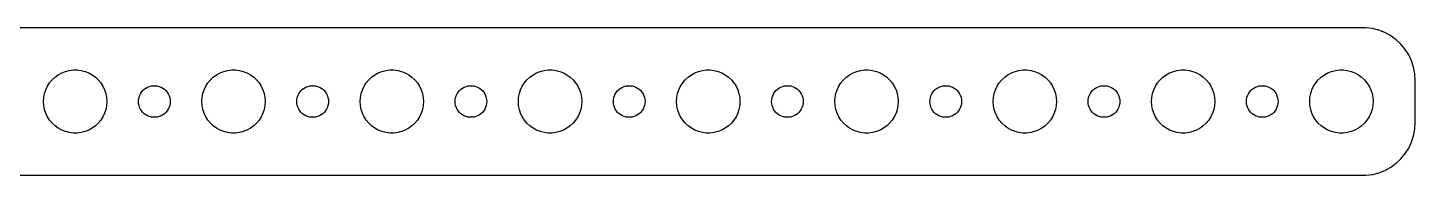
# Model space of a CAD drawing. Header units: metres. Extents: x -254 to 254, y 17 to 31.
# Drawn here: x 123 to 254.5, y 17 to 31 of the extents above; entities that cross this region are included whole.
import ezdxf

# ---------------------------------------------------------------- set-up
doc = ezdxf.new("R2010")
doc.units = ezdxf.units.M

msp = doc.modelspace()

# ---------------------------------------------------------------- linework, layer by layer
for p, q in [((249.814, 30.9901), (-249.814, 30.9901)), ((250.437, 30.9114), (249.814, 30.9901)), ((251.045, 30.7553), (250.437, 30.9114)), ((251.629, 30.5241), (251.045, 30.7553)), ((252.179, 30.2216), (251.629, 30.5241)), ((252.687, 29.8526), (252.179, 30.2216)), ((253.145, 29.4227), (252.687, 29.8526)), ((253.545, 28.9389), (253.145, 29.4227)), ((253.882, 28.4088), (253.545, 28.9389)), ((254.149, 27.8406), (253.882, 28.4088)), ((254.343, 27.2434), (254.149, 27.8406)), ((125.313, 26.0536), (125.588, 26.3115)), ((125.588, 26.3115), (125.893, 26.533)), ((125.893, 26.533), (126.223, 26.7145)), ((126.223, 26.7145), (126.573, 26.8532)), ((126.573, 26.8532), (126.938, 26.9469)), ((126.938, 26.9469), (127.312, 26.9941)), ((127.312, 26.9941), (127.688, 26.9941)), ((127.688, 26.9941), (128.062, 26.9469)), ((128.062, 26.9469), (128.427, 26.8532)), ((128.427, 26.8532), (128.777, 26.7145)), ((128.777, 26.7145), (129.107, 26.533)), ((129.107, 26.533), (129.412, 26.3115)), ((129.412, 26.3115), (129.687, 26.0536)), ((140.313, 26.0536), (140.588, 26.3115)), ((140.588, 26.3115), (140.893, 26.533)), ((140.893, 26.533), (141.223, 26.7145)), ((141.223, 26.7145), (141.573, 26.8532)), ((141.573, 26.8532), (141.938, 26.9469)), ((141.938, 26.9469), (142.312, 26.9941)), ((142.312, 26.9941), (142.688, 26.9941)), ((142.688, 26.9941), (143.062, 26.9469)), ((143.062, 26.9469), (143.427, 26.8532)), ((143.427, 26.8532), (143.777, 26.7145)), ((143.777, 26.7145), (144.107, 26.533)), ((144.107, 26.533), (144.412, 26.3115)), ((144.412, 26.3115), (144.687, 26.0536)), ((155.313, 26.0536), (155.588, 26.3115)), ((155.588, 26.3115), (155.893, 26.533)), ((155.893, 26.533), (156.223, 26.7145)), ((156.223, 26.7145), (156.573, 26.8532)), ((156.573, 26.8532), (156.938, 26.9469)), ((156.938, 26.9469), (157.312, 26.9941)), ((157.312, 26.9941), (157.688, 26.9941)), ((157.688, 26.9941), (158.062, 26.9469)), ((158.062, 26.9469), (158.427, 26.8532)), ((158.427, 26.8532), (158.777, 26.7145)), ((158.777, 26.7145), (159.107, 26.533)), ((159.107, 26.533), (159.412, 26.3115)), ((159.412, 26.3115), (159.687, 26.0536)), ((170.313, 26.0536), (170.588, 26.3115)), ((170.588, 26.3115), (170.893, 26.533)), ((170.893, 26.533), (171.223, 26.7145)), ((171.223, 26.7145), (171.573, 26.8532)), ((171.573, 26.8532), (171.938, 26.9469)), ((171.938, 26.9469), (172.312, 26.9941)), ((172.312, 26.9941), (172.688, 26.9941)), ((172.688, 26.9941), (173.062, 26.9469)), ((173.062, 26.9469), (173.427, 26.8532)), ((173.427, 26.8532), (173.777, 26.7145)), ((173.777, 26.7145), (174.107, 26.533)), ((174.107, 26.533), (174.412, 26.3115)), ((174.412, 26.3115), (174.687, 26.0536)), ((185.313, 26.0536), (185.588, 26.3115)), ((185.588, 26.3115), (185.893, 26.533)), ((185.893, 26.533), (186.223, 26.7145)), ((186.223, 26.7145), (186.573, 26.8532)), ((186.573, 26.8532), (186.938, 26.9469)), ((186.938, 26.9469), (187.312, 26.9941)), ((187.312, 26.9941), (187.688, 26.9941)), ((187.688, 26.9941), (188.062, 26.9469)), ((188.062, 26.9469), (188.427, 26.8532)), ((188.427, 26.8532), (188.777, 26.7145)), ((188.777, 26.7145), (189.107, 26.533)), ((189.107, 26.533), (189.412, 26.3115)), ((189.412, 26.3115), (189.687, 26.0536)), ((200.313, 26.0536), (200.588, 26.3115)), ((200.588, 26.3115), (200.893, 26.533)), ((200.893, 26.533), (201.223, 26.7145)), ((201.223, 26.7145), (201.573, 26.8532)), ((201.573, 26.8532), (201.938, 26.9469)), ((201.938, 26.9469), (202.312, 26.9941)), ((202.312, 26.9941), (202.688, 26.9941)), ((202.688, 26.9941), (203.062, 26.9469)), ((203.062, 26.9469), (203.427, 26.8532)), ((203.427, 26.8532), (203.777, 26.7145)), ((203.777, 26.7145), (204.107, 26.533)), ((204.107, 26.533), (204.412, 26.3115)), ((204.412, 26.3115), (204.687, 26.0536)), ((215.313, 26.0536), (215.588, 26.3115)), ((215.588, 26.3115), (215.893, 26.533)), ((215.893, 26.533), (216.223, 26.7145)), ((216.223, 26.7145), (216.573, 26.8532)), ((216.573, 26.8532), (216.938, 26.9469)), ((216.938, 26.9469), (217.312, 26.9941)), ((217.312, 26.9941), (217.688, 26.9941)), ((217.688, 26.9941), (218.062, 26.9469)), ((218.062, 26.9469), (218.427, 26.8532)), ((218.427, 26.8532), (218.777, 26.7145)), ((218.777, 26.7145), (219.107, 26.533)), ((219.107, 26.533), (219.412, 26.3115)), ((219.412, 26.3115), (219.687, 26.0536)), ((230.313, 26.0536), (230.588, 26.3115)), ((230.588, 26.3115), (230.893, 26.533)), ((230.893, 26.533), (231.223, 26.7145)), ((231.223, 26.7145), (231.573, 26.8532)), ((231.573, 26.8532), (231.938, 26.9469)), ((231.938, 26.9469), (232.312, 26.9941)), ((232.312, 26.9941), (232.688, 26.9941)), ((232.688, 26.9941), (233.062, 26.9469)), ((233.062, 26.9469), (233.427, 26.8532)), ((233.427, 26.8532), (233.777, 26.7145)), ((233.777, 26.7145), (234.107, 26.533)), ((234.107, 26.533), (234.412, 26.3115)), ((234.412, 26.3115), (234.687, 26.0536)), ((245.313, 26.0536), (245.588, 26.3115)), ((245.588, 26.3115), (245.893, 26.533)), ((245.893, 26.533), (246.223, 26.7145)), ((246.223, 26.7145), (246.573, 26.8532)), ((246.573, 26.8532), (246.938, 26.9469)), ((246.938, 26.9469), (247.312, 26.9941)), ((247.312, 26.9941), (247.688, 26.9941)), ((247.688, 26.9941), (248.062, 26.9469)), ((248.062, 26.9469), (248.427, 26.8532)), ((248.427, 26.8532), (248.777, 26.7145)), ((248.777, 26.7145), (249.107, 26.533)), ((249.107, 26.533), (249.412, 26.3115)), ((249.412, 26.3115), (249.687, 26.0536)), ((254.461, 26.6267), (254.343, 27.2434)), ((254.5, 26), (254.461, 26.6267)), ((124.594, 24.7461), (124.711, 25.1044)), ((124.711, 25.1044), (124.871, 25.4453)), ((124.871, 25.4453), (125.073, 25.7634)), ((125.073, 25.7634), (125.313, 26.0536)), ((129.687, 26.0536), (129.927, 25.7634)), ((129.927, 25.7634), (130.129, 25.4453)), ((130.129, 25.4453), (130.289, 25.1044)), ((130.289, 25.1044), (130.406, 24.7461)), ((133.786, 24.8817), (133.907, 25.0268)), ((133.907, 25.0268), (134.044, 25.1558)), ((134.044, 25.1558), (134.196, 25.2665)), ((134.196, 25.2665), (134.361, 25.3572)), ((134.361, 25.3572), (134.536, 25.4266)), ((134.536, 25.4266), (134.719, 25.4734)), ((134.719, 25.4734), (134.906, 25.497)), ((134.906, 25.497), (135.094, 25.497)), ((135.094, 25.497), (135.281, 25.4734)), ((135.281, 25.4734), (135.464, 25.4266)), ((135.464, 25.4266), (135.639, 25.3572)), ((135.639, 25.3572), (135.804, 25.2665)), ((135.804, 25.2665), (135.956, 25.1558)), ((135.956, 25.1558), (136.093, 25.0268)), ((136.093, 25.0268), (136.214, 24.8817)), ((139.594, 24.7461), (139.711, 25.1044)), ((139.711, 25.1044), (139.871, 25.4453)), ((139.871, 25.4453), (140.073, 25.7634)), ((140.073, 25.7634), (140.313, 26.0536)), ((144.687, 26.0536), (144.927, 25.7634)), ((144.927, 25.7634), (145.129, 25.4453)), ((145.129, 25.4453), (145.289, 25.1044)), ((145.289, 25.1044), (145.406, 24.7461)), ((148.786, 24.8817), (148.907, 25.0268)), ((148.907, 25.0268), (149.044, 25.1558)), ((149.044, 25.1558), (149.196, 25.2665)), ((149.196, 25.2665), (149.361, 25.3572)), ((149.361, 25.3572), (149.536, 25.4266)), ((149.536, 25.4266), (149.719, 25.4734)), ((149.719, 25.4734), (149.906, 25.497)), ((149.906, 25.497), (150.094, 25.497)), ((150.094, 25.497), (150.281, 25.4734)), ((150.281, 25.4734), (150.464, 25.4266)), ((150.464, 25.4266), (150.639, 25.3572)), ((150.639, 25.3572), (150.804, 25.2665)), ((150.804, 25.2665), (150.956, 25.1558)), ((150.956, 25.1558), (151.093, 25.0268)), ((151.093, 25.0268), (151.214, 24.8817)), ((154.594, 24.7461), (154.711, 25.1044)), ((154.711, 25.1044), (154.871, 25.4453)), ((154.871, 25.4453), (155.073, 25.7634)), ((155.073, 25.7634), (155.313, 26.0536)), ((159.687, 26.0536), (159.927, 25.7634)), ((159.927, 25.7634), (160.129, 25.4453)), ((160.129, 25.4453), (160.289, 25.1044)), ((160.289, 25.1044), (160.406, 24.7461)), ((163.786, 24.8817), (163.907, 25.0268)), ((163.907, 25.0268), (164.044, 25.1558)), ((164.044, 25.1558), (164.196, 25.2665)), ((164.196, 25.2665), (164.361, 25.3572)), ((164.361, 25.3572), (164.536, 25.4266)), ((164.536, 25.4266), (164.719, 25.4734)), ((164.719, 25.4734), (164.906, 25.497)), ((164.906, 25.497), (165.094, 25.497)), ((165.094, 25.497), (165.281, 25.4734)), ((165.281, 25.4734), (165.464, 25.4266)), ((165.464, 25.4266), (165.639, 25.3572)), ((165.639, 25.3572), (165.804, 25.2665)), ((165.804, 25.2665), (165.956, 25.1558)), ((165.956, 25.1558), (166.093, 25.0268)), ((166.093, 25.0268), (166.214, 24.8817)), ((169.594, 24.7461), (169.711, 25.1044)), ((169.711, 25.1044), (169.871, 25.4453)), ((169.871, 25.4453), (170.073, 25.7634)), ((170.073, 25.7634), (170.313, 26.0536)), ((174.687, 26.0536), (174.927, 25.7634)), ((174.927, 25.7634), (175.129, 25.4453)), ((175.129, 25.4453), (175.289, 25.1044)), ((175.289, 25.1044), (175.406, 24.7461)), ((178.786, 24.8817), (178.907, 25.0268)), ((178.907, 25.0268), (179.044, 25.1558)), ((179.044, 25.1558), (179.196, 25.2665)), ((179.196, 25.2665), (179.361, 25.3572)), ((179.361, 25.3572), (179.536, 25.4266)), ((179.536, 25.4266), (179.719, 25.4734)), ((179.719, 25.4734), (179.906, 25.497)), ((179.906, 25.497), (180.094, 25.497)), ((180.094, 25.497), (180.281, 25.4734)), ((180.281, 25.4734), (180.464, 25.4266)), ((180.464, 25.4266), (180.639, 25.3572)), ((180.639, 25.3572), (180.804, 25.2665)), ((180.804, 25.2665), (180.956, 25.1558)), ((180.956, 25.1558), (181.093, 25.0268)), ((181.093, 25.0268), (181.214, 24.8817)), ((184.594, 24.7461), (184.711, 25.1044)), ((184.711, 25.1044), (184.871, 25.4453)), ((184.871, 25.4453), (185.073, 25.7634)), ((185.073, 25.7634), (185.313, 26.0536)), ((189.687, 26.0536), (189.927, 25.7634)), ((189.927, 25.7634), (190.129, 25.4453)), ((190.129, 25.4453), (190.289, 25.1044)), ((190.289, 25.1044), (190.406, 24.7461)), ((193.786, 24.8817), (193.907, 25.0268)), ((193.907, 25.0268), (194.044, 25.1558)), ((194.044, 25.1558), (194.196, 25.2665)), ((194.196, 25.2665), (194.361, 25.3572)), ((194.361, 25.3572), (194.536, 25.4266)), ((194.536, 25.4266), (194.719, 25.4734)), ((194.719, 25.4734), (194.906, 25.497)), ((194.906, 25.497), (195.094, 25.497)), ((195.094, 25.497), (195.281, 25.4734)), ((195.281, 25.4734), (195.464, 25.4266)), ((195.464, 25.4266), (195.639, 25.3572)), ((195.639, 25.3572), (195.804, 25.2665)), ((195.804, 25.2665), (195.956, 25.1558)), ((195.956, 25.1558), (196.093, 25.0268)), ((196.093, 25.0268), (196.214, 24.8817)), ((199.594, 24.7461), (199.711, 25.1044)), ((199.711, 25.1044), (199.871, 25.4453)), ((199.871, 25.4453), (200.073, 25.7634)), ((200.073, 25.7634), (200.313, 26.0536)), ((204.687, 26.0536), (204.927, 25.7634)), ((204.927, 25.7634), (205.129, 25.4453)), ((205.129, 25.4453), (205.289, 25.1044)), ((205.289, 25.1044), (205.406, 24.7461)), ((208.786, 24.8817), (208.907, 25.0268)), ((208.907, 25.0268), (209.044, 25.1558)), ((209.044, 25.1558), (209.196, 25.2665)), ((209.196, 25.2665), (209.361, 25.3572)), ((209.361, 25.3572), (209.536, 25.4266)), ((209.536, 25.4266), (209.719, 25.4734)), ((209.719, 25.4734), (209.906, 25.497)), ((209.906, 25.497), (210.094, 25.497)), ((210.094, 25.497), (210.281, 25.4734)), ((210.281, 25.4734), (210.464, 25.4266)), ((210.464, 25.4266), (210.639, 25.3572)), ((210.639, 25.3572), (210.804, 25.2665)), ((210.804, 25.2665), (210.956, 25.1558)), ((210.956, 25.1558), (211.093, 25.0268)), ((211.093, 25.0268), (211.214, 24.8817)), ((214.594, 24.7461), (214.711, 25.1044)), ((214.711, 25.1044), (214.871, 25.4453)), ((214.871, 25.4453), (215.073, 25.7634)), ((215.073, 25.7634), (215.313, 26.0536)), ((219.687, 26.0536), (219.927, 25.7634)), ((219.927, 25.7634), (220.129, 25.4453)), ((220.129, 25.4453), (220.289, 25.1044)), ((220.289, 25.1044), (220.406, 24.7461)), ((223.786, 24.8817), (223.907, 25.0268)), ((223.907, 25.0268), (224.044, 25.1558)), ((224.044, 25.1558), (224.196, 25.2665)), ((224.196, 25.2665), (224.361, 25.3572)), ((224.361, 25.3572), (224.536, 25.4266)), ((224.536, 25.4266), (224.719, 25.4734)), ((224.719, 25.4734), (224.906, 25.497)), ((224.906, 25.497), (225.094, 25.497)), ((225.094, 25.497), (225.281, 25.4734)), ((225.281, 25.4734), (225.464, 25.4266)), ((225.464, 25.4266), (225.639, 25.3572)), ((225.639, 25.3572), (225.804, 25.2665)), ((225.804, 25.2665), (225.956, 25.1558)), ((225.956, 25.1558), (226.093, 25.0268)), ((226.093, 25.0268), (226.214, 24.8817)), ((229.594, 24.7461), (229.711, 25.1044)), ((229.711, 25.1044), (229.871, 25.4453)), ((229.871, 25.4453), (230.073, 25.7634)), ((230.073, 25.7634), (230.313, 26.0536)), ((234.687, 26.0536), (234.927, 25.7634)), ((234.927, 25.7634), (235.129, 25.4453)), ((235.129, 25.4453), (235.289, 25.1044)), ((235.289, 25.1044), (235.406, 24.7461)), ((238.786, 24.8817), (238.907, 25.0268)), ((238.907, 25.0268), (239.044, 25.1558)), ((239.044, 25.1558), (239.196, 25.2665)), ((239.196, 25.2665), (239.361, 25.3572)), ((239.361, 25.3572), (239.536, 25.4266)), ((239.536, 25.4266), (239.719, 25.4734)), ((239.719, 25.4734), (239.906, 25.497)), ((239.906, 25.497), (240.094, 25.497)), ((240.094, 25.497), (240.281, 25.4734)), ((240.281, 25.4734), (240.464, 25.4266)), ((240.464, 25.4266), (240.639, 25.3572)), ((240.639, 25.3572), (240.804, 25.2665)), ((240.804, 25.2665), (240.956, 25.1558)), ((240.956, 25.1558), (241.093, 25.0268)), ((241.093, 25.0268), (241.214, 24.8817)), ((244.594, 24.7461), (244.711, 25.1044)), ((244.711, 25.1044), (244.871, 25.4453)), ((244.871, 25.4453), (245.073, 25.7634)), ((245.073, 25.7634), (245.313, 26.0536)), ((249.687, 26.0536), (249.927, 25.7634)), ((249.927, 25.7634), (250.129, 25.4453)), ((250.129, 25.4453), (250.289, 25.1044)), ((250.289, 25.1044), (250.406, 24.7461)), ((254.5, 22), (254.5, 26)), ((124.5, 24), (124.524, 24.376)), ((124.524, 23.624), (124.5, 24)), ((124.524, 24.376), (124.594, 24.7461)), ((130.406, 24.7461), (130.476, 24.376)), ((130.476, 24.376), (130.5, 24)), ((130.5, 24), (130.476, 23.624)), ((133.5, 24), (133.512, 24.188)), ((133.512, 23.812), (133.5, 24)), ((133.512, 24.188), (133.547, 24.373)), ((133.547, 23.627), (133.512, 23.812)), ((133.547, 24.373), (133.605, 24.5522)), ((133.605, 24.5522), (133.686, 24.7226)), ((133.686, 24.7226), (133.786, 24.8817)), ((136.214, 24.8817), (136.314, 24.7226)), ((136.314, 24.7226), (136.395, 24.5522)), ((136.395, 24.5522), (136.453, 24.373)), ((136.453, 24.373), (136.488, 24.188)), ((136.488, 23.812), (136.453, 23.627)), ((136.488, 24.188), (136.5, 24)), ((136.5, 24), (136.488, 23.812)), ((139.5, 24), (139.524, 24.376)), ((139.524, 23.624), (139.5, 24)), ((139.524, 24.376), (139.594, 24.7461)), ((145.406, 24.7461), (145.476, 24.376)), ((145.476, 24.376), (145.5, 24)), ((145.5, 24), (145.476, 23.624)), ((148.5, 24), (148.512, 24.188)), ((148.512, 23.812), (148.5, 24)), ((148.512, 24.188), (148.547, 24.373)), ((148.547, 23.627), (148.512, 23.812)), ((148.547, 24.373), (148.605, 24.5522)), ((148.605, 24.5522), (148.686, 24.7226)), ((148.686, 24.7226), (148.786, 24.8817)), ((151.214, 24.8817), (151.314, 24.7226)), ((151.314, 24.7226), (151.395, 24.5522)), ((151.395, 24.5522), (151.453, 24.373)), ((151.453, 24.373), (151.488, 24.188)), ((151.488, 23.812), (151.453, 23.627)), ((151.488, 24.188), (151.5, 24)), ((151.5, 24), (151.488, 23.812)), ((154.5, 24), (154.524, 24.376)), ((154.524, 23.624), (154.5, 24)), ((154.524, 24.376), (154.594, 24.7461)), ((160.406, 24.7461), (160.476, 24.376)), ((160.476, 24.376), (160.5, 24)), ((160.5, 24), (160.476, 23.624)), ((163.5, 24), (163.512, 24.188)), ((163.512, 23.812), (163.5, 24)), ((163.512, 24.188), (163.547, 24.373)), ((163.547, 23.627), (163.512, 23.812)), ((163.547, 24.373), (163.605, 24.5522)), ((163.605, 24.5522), (163.686, 24.7226)), ((163.686, 24.7226), (163.786, 24.8817)), ((166.214, 24.8817), (166.314, 24.7226)), ((166.314, 24.7226), (166.395, 24.5522)), ((166.395, 24.5522), (166.453, 24.373)), ((166.453, 24.373), (166.488, 24.188)), ((166.488, 23.812), (166.453, 23.627)), ((166.488, 24.188), (166.5, 24)), ((166.5, 24), (166.488, 23.812)), ((169.5, 24), (169.524, 24.376)), ((169.524, 23.624), (169.5, 24)), ((169.524, 24.376), (169.594, 24.7461)), ((175.406, 24.7461), (175.476, 24.376)), ((175.476, 24.376), (175.5, 24)), ((175.5, 24), (175.476, 23.624)), ((178.5, 24), (178.512, 24.188)), ((178.512, 23.812), (178.5, 24)), ((178.512, 24.188), (178.547, 24.373)), ((178.547, 23.627), (178.512, 23.812)), ((178.547, 24.373), (178.605, 24.5522)), ((178.605, 24.5522), (178.686, 24.7226)), ((178.686, 24.7226), (178.786, 24.8817)), ((181.214, 24.8817), (181.314, 24.7226)), ((181.314, 24.7226), (181.395, 24.5522)), ((181.395, 24.5522), (181.453, 24.373)), ((181.453, 24.373), (181.488, 24.188)), ((181.488, 23.812), (181.453, 23.627)), ((181.488, 24.188), (181.5, 24)), ((181.5, 24), (181.488, 23.812)), ((184.5, 24), (184.524, 24.376)), ((184.524, 23.624), (184.5, 24)), ((184.524, 24.376), (184.594, 24.7461)), ((190.406, 24.7461), (190.476, 24.376)), ((190.476, 24.376), (190.5, 24)), ((190.5, 24), (190.476, 23.624)), ((193.5, 24), (193.512, 24.188)), ((193.512, 23.812), (193.5, 24)), ((193.512, 24.188), (193.547, 24.373)), ((193.547, 23.627), (193.512, 23.812)), ((193.547, 24.373), (193.605, 24.5522)), ((193.605, 24.5522), (193.686, 24.7226)), ((193.686, 24.7226), (193.786, 24.8817)), ((196.214, 24.8817), (196.314, 24.7226)), ((196.314, 24.7226), (196.395, 24.5522)), ((196.395, 24.5522), (196.453, 24.373)), ((196.453, 24.373), (196.488, 24.188)), ((196.488, 23.812), (196.453, 23.627)), ((196.488, 24.188), (196.5, 24)), ((196.5, 24), (196.488, 23.812)), ((199.5, 24), (199.524, 24.376)), ((199.524, 23.624), (199.5, 24)), ((199.524, 24.376), (199.594, 24.7461)), ((205.406, 24.7461), (205.476, 24.376)), ((205.476, 24.376), (205.5, 24)), ((205.5, 24), (205.476, 23.624)), ((208.5, 24), (208.512, 24.188)), ((208.512, 23.812), (208.5, 24)), ((208.512, 24.188), (208.547, 24.373)), ((208.547, 23.627), (208.512, 23.812)), ((208.547, 24.373), (208.605, 24.5522)), ((208.605, 24.5522), (208.686, 24.7226)), ((208.686, 24.7226), (208.786, 24.8817)), ((211.214, 24.8817), (211.314, 24.7226)), ((211.314, 24.7226), (211.395, 24.5522)), ((211.395, 24.5522), (211.453, 24.373)), ((211.453, 24.373), (211.488, 24.188)), ((211.488, 23.812), (211.453, 23.627)), ((211.488, 24.188), (211.5, 24)), ((211.5, 24), (211.488, 23.812)), ((214.5, 24), (214.524, 24.376)), ((214.524, 23.624), (214.5, 24)), ((214.524, 24.376), (214.594, 24.7461)), ((220.406, 24.7461), (220.476, 24.376)), ((220.476, 24.376), (220.5, 24)), ((220.5, 24), (220.476, 23.624)), ((223.5, 24), (223.512, 24.188)), ((223.512, 23.812), (223.5, 24)), ((223.512, 24.188), (223.547, 24.373)), ((223.547, 23.627), (223.512, 23.812)), ((223.547, 24.373), (223.605, 24.5522)), ((223.605, 24.5522), (223.686, 24.7226)), ((223.686, 24.7226), (223.786, 24.8817)), ((226.214, 24.8817), (226.314, 24.7226)), ((226.314, 24.7226), (226.395, 24.5522)), ((226.395, 24.5522), (226.453, 24.373)), ((226.453, 24.373), (226.488, 24.188)), ((226.488, 23.812), (226.453, 23.627)), ((226.488, 24.188), (226.5, 24)), ((226.5, 24), (226.488, 23.812)), ((229.5, 24), (229.524, 24.376)), ((229.524, 23.624), (229.5, 24)), ((229.524, 24.376), (229.594, 24.7461)), ((235.406, 24.7461), (235.476, 24.376)), ((235.476, 24.376), (235.5, 24)), ((235.5, 24), (235.476, 23.624)), ((238.5, 24), (238.512, 24.188)), ((238.512, 23.812), (238.5, 24)), ((238.512, 24.188), (238.547, 24.373)), ((238.547, 23.627), (238.512, 23.812)), ((238.547, 24.373), (238.605, 24.5522)), ((238.605, 24.5522), (238.686, 24.7226)), ((238.686, 24.7226), (238.786, 24.8817)), ((241.214, 24.8817), (241.314, 24.7226)), ((241.314, 24.7226), (241.395, 24.5522)), ((241.395, 24.5522), (241.453, 24.373)), ((241.453, 24.373), (241.488, 24.188)), ((241.488, 23.812), (241.453, 23.627)), ((241.488, 24.188), (241.5, 24)), ((241.5, 24), (241.488, 23.812)), ((244.5, 24), (244.524, 24.376)), ((244.524, 23.624), (244.5, 24)), ((244.524, 24.376), (244.594, 24.7461)), ((250.406, 24.7461), (250.476, 24.376)), ((250.476, 24.376), (250.5, 24)), ((250.5, 24), (250.476, 23.624)), ((124.594, 23.2539), (124.524, 23.624)), ((124.711, 22.8956), (124.594, 23.2539)), ((124.871, 22.5547), (124.711, 22.8956)), ((125.073, 22.2366), (124.871, 22.5547)), ((130.129, 22.5547), (129.927, 22.2366)), ((130.289, 22.8956), (130.129, 22.5547)), ((130.406, 23.2539), (130.289, 22.8956)), ((130.476, 23.624), (130.406, 23.2539)), ((133.605, 23.4478), (133.547, 23.627)), ((133.686, 23.2774), (133.605, 23.4478)), ((133.786, 23.1183), (133.686, 23.2774)), ((133.907, 22.9732), (133.786, 23.1183)), ((134.044, 22.8442), (133.907, 22.9732)), ((134.196, 22.7335), (134.044, 22.8442)), ((134.361, 22.6428), (134.196, 22.7335)), ((134.536, 22.5734), (134.361, 22.6428)), ((134.719, 22.5266), (134.536, 22.5734)), ((134.906, 22.503), (134.719, 22.5266)), ((135.094, 22.503), (134.906, 22.503)), ((135.281, 22.5266), (135.094, 22.503)), ((135.464, 22.5734), (135.281, 22.5266)), ((135.639, 22.6428), (135.464, 22.5734)), ((135.804, 22.7335), (135.639, 22.6428)), ((135.956, 22.8442), (135.804, 22.7335)), ((136.093, 22.9732), (135.956, 22.8442)), ((136.214, 23.1183), (136.093, 22.9732)), ((136.314, 23.2774), (136.214, 23.1183)), ((136.395, 23.4478), (136.314, 23.2774)), ((136.453, 23.627), (136.395, 23.4478)), ((139.594, 23.2539), (139.524, 23.624)), ((139.711, 22.8956), (139.594, 23.2539)), ((139.871, 22.5547), (139.711, 22.8956)), ((140.073, 22.2366), (139.871, 22.5547)), ((145.129, 22.5547), (144.927, 22.2366)), ((145.289, 22.8956), (145.129, 22.5547)), ((145.406, 23.2539), (145.289, 22.8956)), ((145.476, 23.624), (145.406, 23.2539)), ((148.605, 23.4478), (148.547, 23.627)), ((148.686, 23.2774), (148.605, 23.4478)), ((148.786, 23.1183), (148.686, 23.2774)), ((148.907, 22.9732), (148.786, 23.1183)), ((149.044, 22.8442), (148.907, 22.9732)), ((149.196, 22.7335), (149.044, 22.8442)), ((149.361, 22.6428), (149.196, 22.7335)), ((149.536, 22.5734), (149.361, 22.6428)), ((149.719, 22.5266), (149.536, 22.5734)), ((149.906, 22.503), (149.719, 22.5266)), ((150.094, 22.503), (149.906, 22.503)), ((150.281, 22.5266), (150.094, 22.503)), ((150.464, 22.5734), (150.281, 22.5266)), ((150.639, 22.6428), (150.464, 22.5734)), ((150.804, 22.7335), (150.639, 22.6428)), ((150.956, 22.8442), (150.804, 22.7335)), ((151.093, 22.9732), (150.956, 22.8442)), ((151.214, 23.1183), (151.093, 22.9732)), ((151.314, 23.2774), (151.214, 23.1183)), ((151.395, 23.4478), (151.314, 23.2774)), ((151.453, 23.627), (151.395, 23.4478)), ((154.594, 23.2539), (154.524, 23.624)), ((154.711, 22.8956), (154.594, 23.2539)), ((154.871, 22.5547), (154.711, 22.8956)), ((155.073, 22.2366), (154.871, 22.5547)), ((160.129, 22.5547), (159.927, 22.2366)), ((160.289, 22.8956), (160.129, 22.5547)), ((160.406, 23.2539), (160.289, 22.8956)), ((160.476, 23.624), (160.406, 23.2539)), ((163.605, 23.4478), (163.547, 23.627)), ((163.686, 23.2774), (163.605, 23.4478)), ((163.786, 23.1183), (163.686, 23.2774)), ((163.907, 22.9732), (163.786, 23.1183)), ((164.044, 22.8442), (163.907, 22.9732)), ((164.196, 22.7335), (164.044, 22.8442)), ((164.361, 22.6428), (164.196, 22.7335)), ((164.536, 22.5734), (164.361, 22.6428)), ((164.719, 22.5266), (164.536, 22.5734)), ((164.906, 22.503), (164.719, 22.5266)), ((165.094, 22.503), (164.906, 22.503)), ((165.281, 22.5266), (165.094, 22.503)), ((165.464, 22.5734), (165.281, 22.5266)), ((165.639, 22.6428), (165.464, 22.5734)), ((165.804, 22.7335), (165.639, 22.6428)), ((165.956, 22.8442), (165.804, 22.7335)), ((166.093, 22.9732), (165.956, 22.8442)), ((166.214, 23.1183), (166.093, 22.9732)), ((166.314, 23.2774), (166.214, 23.1183)), ((166.395, 23.4478), (166.314, 23.2774)), ((166.453, 23.627), (166.395, 23.4478)), ((169.594, 23.2539), (169.524, 23.624)), ((169.711, 22.8956), (169.594, 23.2539)), ((169.871, 22.5547), (169.711, 22.8956)), ((170.073, 22.2366), (169.871, 22.5547)), ((175.129, 22.5547), (174.927, 22.2366)), ((175.289, 22.8956), (175.129, 22.5547)), ((175.406, 23.2539), (175.289, 22.8956)), ((175.476, 23.624), (175.406, 23.2539)), ((178.605, 23.4478), (178.547, 23.627)), ((178.686, 23.2774), (178.605, 23.4478)), ((178.786, 23.1183), (178.686, 23.2774)), ((178.907, 22.9732), (178.786, 23.1183)), ((179.044, 22.8442), (178.907, 22.9732)), ((179.196, 22.7335), (179.044, 22.8442)), ((179.361, 22.6428), (179.196, 22.7335)), ((179.536, 22.5734), (179.361, 22.6428)), ((179.719, 22.5266), (179.536, 22.5734)), ((179.906, 22.503), (179.719, 22.5266)), ((180.094, 22.503), (179.906, 22.503)), ((180.281, 22.5266), (180.094, 22.503)), ((180.464, 22.5734), (180.281, 22.5266)), ((180.639, 22.6428), (180.464, 22.5734)), ((180.804, 22.7335), (180.639, 22.6428)), ((180.956, 22.8442), (180.804, 22.7335)), ((181.093, 22.9732), (180.956, 22.8442)), ((181.214, 23.1183), (181.093, 22.9732)), ((181.314, 23.2774), (181.214, 23.1183)), ((181.395, 23.4478), (181.314, 23.2774)), ((181.453, 23.627), (181.395, 23.4478)), ((184.594, 23.2539), (184.524, 23.624)), ((184.711, 22.8956), (184.594, 23.2539)), ((184.871, 22.5547), (184.711, 22.8956)), ((185.073, 22.2366), (184.871, 22.5547)), ((190.129, 22.5547), (189.927, 22.2366)), ((190.289, 22.8956), (190.129, 22.5547)), ((190.406, 23.2539), (190.289, 22.8956)), ((190.476, 23.624), (190.406, 23.2539)), ((193.605, 23.4478), (193.547, 23.627)), ((193.686, 23.2774), (193.605, 23.4478)), ((193.786, 23.1183), (193.686, 23.2774)), ((193.907, 22.9732), (193.786, 23.1183)), ((194.044, 22.8442), (193.907, 22.9732)), ((194.196, 22.7335), (194.044, 22.8442)), ((194.361, 22.6428), (194.196, 22.7335)), ((194.536, 22.5734), (194.361, 22.6428)), ((194.719, 22.5266), (194.536, 22.5734)), ((194.906, 22.503), (194.719, 22.5266)), ((195.094, 22.503), (194.906, 22.503)), ((195.281, 22.5266), (195.094, 22.503)), ((195.464, 22.5734), (195.281, 22.5266)), ((195.639, 22.6428), (195.464, 22.5734)), ((195.804, 22.7335), (195.639, 22.6428)), ((195.956, 22.8442), (195.804, 22.7335)), ((196.093, 22.9732), (195.956, 22.8442)), ((196.214, 23.1183), (196.093, 22.9732)), ((196.314, 23.2774), (196.214, 23.1183)), ((196.395, 23.4478), (196.314, 23.2774)), ((196.453, 23.627), (196.395, 23.4478)), ((199.594, 23.2539), (199.524, 23.624)), ((199.711, 22.8956), (199.594, 23.2539)), ((199.871, 22.5547), (199.711, 22.8956)), ((200.073, 22.2366), (199.871, 22.5547)), ((205.129, 22.5547), (204.927, 22.2366)), ((205.289, 22.8956), (205.129, 22.5547)), ((205.406, 23.2539), (205.289, 22.8956)), ((205.476, 23.624), (205.406, 23.2539)), ((208.605, 23.4478), (208.547, 23.627)), ((208.686, 23.2774), (208.605, 23.4478)), ((208.786, 23.1183), (208.686, 23.2774)), ((208.907, 22.9732), (208.786, 23.1183)), ((209.044, 22.8442), (208.907, 22.9732)), ((209.196, 22.7335), (209.044, 22.8442)), ((209.361, 22.6428), (209.196, 22.7335)), ((209.536, 22.5734), (209.361, 22.6428)), ((209.719, 22.5266), (209.536, 22.5734)), ((209.906, 22.503), (209.719, 22.5266)), ((210.094, 22.503), (209.906, 22.503)), ((210.281, 22.5266), (210.094, 22.503)), ((210.464, 22.5734), (210.281, 22.5266)), ((210.639, 22.6428), (210.464, 22.5734)), ((210.804, 22.7335), (210.639, 22.6428)), ((210.956, 22.8442), (210.804, 22.7335)), ((211.093, 22.9732), (210.956, 22.8442)), ((211.214, 23.1183), (211.093, 22.9732)), ((211.314, 23.2774), (211.214, 23.1183)), ((211.395, 23.4478), (211.314, 23.2774)), ((211.453, 23.627), (211.395, 23.4478)), ((214.594, 23.2539), (214.524, 23.624)), ((214.711, 22.8956), (214.594, 23.2539)), ((214.871, 22.5547), (214.711, 22.8956)), ((215.073, 22.2366), (214.871, 22.5547)), ((220.129, 22.5547), (219.927, 22.2366)), ((220.289, 22.8956), (220.129, 22.5547)), ((220.406, 23.2539), (220.289, 22.8956)), ((220.476, 23.624), (220.406, 23.2539)), ((223.605, 23.4478), (223.547, 23.627)), ((223.686, 23.2774), (223.605, 23.4478)), ((223.786, 23.1183), (223.686, 23.2774)), ((223.907, 22.9732), (223.786, 23.1183)), ((224.044, 22.8442), (223.907, 22.9732)), ((224.196, 22.7335), (224.044, 22.8442)), ((224.361, 22.6428), (224.196, 22.7335)), ((224.536, 22.5734), (224.361, 22.6428)), ((224.719, 22.5266), (224.536, 22.5734)), ((224.906, 22.503), (224.719, 22.5266)), ((225.094, 22.503), (224.906, 22.503)), ((225.281, 22.5266), (225.094, 22.503)), ((225.464, 22.5734), (225.281, 22.5266)), ((225.639, 22.6428), (225.464, 22.5734)), ((225.804, 22.7335), (225.639, 22.6428)), ((225.956, 22.8442), (225.804, 22.7335)), ((226.093, 22.9732), (225.956, 22.8442)), ((226.214, 23.1183), (226.093, 22.9732)), ((226.314, 23.2774), (226.214, 23.1183)), ((226.395, 23.4478), (226.314, 23.2774)), ((226.453, 23.627), (226.395, 23.4478)), ((229.594, 23.2539), (229.524, 23.624)), ((229.711, 22.8956), (229.594, 23.2539)), ((229.871, 22.5547), (229.711, 22.8956)), ((230.073, 22.2366), (229.871, 22.5547)), ((235.129, 22.5547), (234.927, 22.2366)), ((235.289, 22.8956), (235.129, 22.5547)), ((235.406, 23.2539), (235.289, 22.8956)), ((235.476, 23.624), (235.406, 23.2539)), ((238.605, 23.4478), (238.547, 23.627)), ((238.686, 23.2774), (238.605, 23.4478)), ((238.786, 23.1183), (238.686, 23.2774)), ((238.907, 22.9732), (238.786, 23.1183)), ((239.044, 22.8442), (238.907, 22.9732)), ((239.196, 22.7335), (239.044, 22.8442)), ((239.361, 22.6428), (239.196, 22.7335)), ((239.536, 22.5734), (239.361, 22.6428)), ((239.719, 22.5266), (239.536, 22.5734)), ((239.906, 22.503), (239.719, 22.5266)), ((240.094, 22.503), (239.906, 22.503)), ((240.281, 22.5266), (240.094, 22.503)), ((240.464, 22.5734), (240.281, 22.5266)), ((240.639, 22.6428), (240.464, 22.5734)), ((240.804, 22.7335), (240.639, 22.6428)), ((240.956, 22.8442), (240.804, 22.7335)), ((241.093, 22.9732), (240.956, 22.8442)), ((241.214, 23.1183), (241.093, 22.9732)), ((241.314, 23.2774), (241.214, 23.1183)), ((241.395, 23.4478), (241.314, 23.2774)), ((241.453, 23.627), (241.395, 23.4478)), ((244.594, 23.2539), (244.524, 23.624)), ((244.711, 22.8956), (244.594, 23.2539)), ((244.871, 22.5547), (244.711, 22.8956)), ((245.073, 22.2366), (244.871, 22.5547)), ((250.129, 22.5547), (249.927, 22.2366)), ((250.289, 22.8956), (250.129, 22.5547)), ((250.406, 23.2539), (250.289, 22.8956)), ((250.476, 23.624), (250.406, 23.2539)), ((125.313, 21.9464), (125.073, 22.2366)), ((125.588, 21.6885), (125.313, 21.9464)), ((125.893, 21.467), (125.588, 21.6885)), ((126.223, 21.2855), (125.893, 21.467)), ((126.573, 21.1468), (126.223, 21.2855)), ((126.938, 21.0531), (126.573, 21.1468)), ((127.312, 21.0059), (126.938, 21.0531)), ((128.062, 21.0531), (127.688, 21.0059)), ((128.427, 21.1468), (128.062, 21.0531)), ((128.777, 21.2855), (128.427, 21.1468)), ((129.107, 21.467), (128.777, 21.2855)), ((129.412, 21.6885), (129.107, 21.467)), ((129.687, 21.9464), (129.412, 21.6885)), ((129.927, 22.2366), (129.687, 21.9464)), ((140.313, 21.9464), (140.073, 22.2366)), ((140.588, 21.6885), (140.313, 21.9464)), ((140.893, 21.467), (140.588, 21.6885)), ((141.223, 21.2855), (140.893, 21.467)), ((141.573, 21.1468), (141.223, 21.2855)), ((141.938, 21.0531), (141.573, 21.1468)), ((142.312, 21.0059), (141.938, 21.0531)), ((143.062, 21.0531), (142.688, 21.0059)), ((143.427, 21.1468), (143.062, 21.0531)), ((143.777, 21.2855), (143.427, 21.1468)), ((144.107, 21.467), (143.777, 21.2855)), ((144.412, 21.6885), (144.107, 21.467)), ((144.687, 21.9464), (144.412, 21.6885)), ((144.927, 22.2366), (144.687, 21.9464)), ((155.313, 21.9464), (155.073, 22.2366)), ((155.588, 21.6885), (155.313, 21.9464)), ((155.893, 21.467), (155.588, 21.6885)), ((156.223, 21.2855), (155.893, 21.467)), ((156.573, 21.1468), (156.223, 21.2855)), ((156.938, 21.0531), (156.573, 21.1468)), ((157.312, 21.0059), (156.938, 21.0531)), ((158.062, 21.0531), (157.688, 21.0059)), ((158.427, 21.1468), (158.062, 21.0531)), ((158.777, 21.2855), (158.427, 21.1468)), ((159.107, 21.467), (158.777, 21.2855)), ((159.412, 21.6885), (159.107, 21.467)), ((159.687, 21.9464), (159.412, 21.6885)), ((159.927, 22.2366), (159.687, 21.9464)), ((170.313, 21.9464), (170.073, 22.2366)), ((170.588, 21.6885), (170.313, 21.9464)), ((170.893, 21.467), (170.588, 21.6885)), ((171.223, 21.2855), (170.893, 21.467)), ((171.573, 21.1468), (171.223, 21.2855)), ((171.938, 21.0531), (171.573, 21.1468)), ((172.312, 21.0059), (171.938, 21.0531)), ((173.062, 21.0531), (172.688, 21.0059)), ((173.427, 21.1468), (173.062, 21.0531)), ((173.777, 21.2855), (173.427, 21.1468)), ((174.107, 21.467), (173.777, 21.2855)), ((174.412, 21.6885), (174.107, 21.467)), ((174.687, 21.9464), (174.412, 21.6885)), ((174.927, 22.2366), (174.687, 21.9464)), ((185.313, 21.9464), (185.073, 22.2366)), ((185.588, 21.6885), (185.313, 21.9464)), ((185.893, 21.467), (185.588, 21.6885)), ((186.223, 21.2855), (185.893, 21.467)), ((186.573, 21.1468), (186.223, 21.2855)), ((186.938, 21.0531), (186.573, 21.1468)), ((187.312, 21.0059), (186.938, 21.0531)), ((188.062, 21.0531), (187.688, 21.0059)), ((188.427, 21.1468), (188.062, 21.0531)), ((188.777, 21.2855), (188.427, 21.1468)), ((189.107, 21.467), (188.777, 21.2855)), ((189.412, 21.6885), (189.107, 21.467)), ((189.687, 21.9464), (189.412, 21.6885)), ((189.927, 22.2366), (189.687, 21.9464)), ((200.313, 21.9464), (200.073, 22.2366)), ((200.588, 21.6885), (200.313, 21.9464)), ((200.893, 21.467), (200.588, 21.6885)), ((201.223, 21.2855), (200.893, 21.467)), ((201.573, 21.1468), (201.223, 21.2855)), ((201.938, 21.0531), (201.573, 21.1468)), ((202.312, 21.0059), (201.938, 21.0531)), ((203.062, 21.0531), (202.688, 21.0059)), ((203.427, 21.1468), (203.062, 21.0531)), ((203.777, 21.2855), (203.427, 21.1468)), ((204.107, 21.467), (203.777, 21.2855)), ((204.412, 21.6885), (204.107, 21.467)), ((204.687, 21.9464), (204.412, 21.6885)), ((204.927, 22.2366), (204.687, 21.9464)), ((215.313, 21.9464), (215.073, 22.2366)), ((215.588, 21.6885), (215.313, 21.9464)), ((215.893, 21.467), (215.588, 21.6885)), ((216.223, 21.2855), (215.893, 21.467)), ((216.573, 21.1468), (216.223, 21.2855)), ((216.938, 21.0531), (216.573, 21.1468)), ((217.312, 21.0059), (216.938, 21.0531)), ((218.062, 21.0531), (217.688, 21.0059)), ((218.427, 21.1468), (218.062, 21.0531)), ((218.777, 21.2855), (218.427, 21.1468)), ((219.107, 21.467), (218.777, 21.2855)), ((219.412, 21.6885), (219.107, 21.467)), ((219.687, 21.9464), (219.412, 21.6885)), ((219.927, 22.2366), (219.687, 21.9464)), ((230.313, 21.9464), (230.073, 22.2366)), ((230.588, 21.6885), (230.313, 21.9464)), ((230.893, 21.467), (230.588, 21.6885)), ((231.223, 21.2855), (230.893, 21.467)), ((231.573, 21.1468), (231.223, 21.2855)), ((231.938, 21.0531), (231.573, 21.1468)), ((232.312, 21.0059), (231.938, 21.0531)), ((233.062, 21.0531), (232.688, 21.0059)), ((233.427, 21.1468), (233.062, 21.0531)), ((233.777, 21.2855), (233.427, 21.1468)), ((234.107, 21.467), (233.777, 21.2855)), ((234.412, 21.6885), (234.107, 21.467)), ((234.687, 21.9464), (234.412, 21.6885)), ((234.927, 22.2366), (234.687, 21.9464)), ((245.313, 21.9464), (245.073, 22.2366)), ((245.588, 21.6885), (245.313, 21.9464)), ((245.893, 21.467), (245.588, 21.6885)), ((246.223, 21.2855), (245.893, 21.467)), ((246.573, 21.1468), (246.223, 21.2855)), ((246.938, 21.0531), (246.573, 21.1468)), ((247.312, 21.0059), (246.938, 21.0531)), ((248.062, 21.0531), (247.688, 21.0059)), ((248.427, 21.1468), (248.062, 21.0531)), ((248.777, 21.2855), (248.427, 21.1468)), ((249.107, 21.467), (248.777, 21.2855)), ((249.412, 21.6885), (249.107, 21.467)), ((249.687, 21.9464), (249.412, 21.6885)), ((249.927, 22.2366), (249.687, 21.9464)), ((254.343, 20.7566), (254.461, 21.3733)), ((254.461, 21.3733), (254.5, 22)), ((127.688, 21.0059), (127.312, 21.0059)), ((142.688, 21.0059), (142.312, 21.0059)), ((157.688, 21.0059), (157.312, 21.0059)), ((172.688, 21.0059), (172.312, 21.0059)), ((187.688, 21.0059), (187.312, 21.0059)), ((202.688, 21.0059), (202.312, 21.0059)), ((217.688, 21.0059), (217.312, 21.0059)), ((232.688, 21.0059), (232.312, 21.0059)), ((247.688, 21.0059), (247.312, 21.0059)), ((253.882, 19.5912), (254.149, 20.1594)), ((254.149, 20.1594), (254.343, 20.7566)), ((252.687, 18.1474), (253.145, 18.5773)), ((253.145, 18.5773), (253.545, 19.0611)), ((253.545, 19.0611), (253.882, 19.5912)), ((250.437, 17.0886), (251.045, 17.2447)), ((251.045, 17.2447), (251.629, 17.4759)), ((251.629, 17.4759), (252.179, 17.7784)), ((252.179, 17.7784), (252.687, 18.1474)), ((-249.814, 17.0099), (249.814, 17.0099)), ((249.814, 17.0099), (250.437, 17.0886))]:
    msp.add_line(p, q)

doc.saveas('drawing.dxf')
